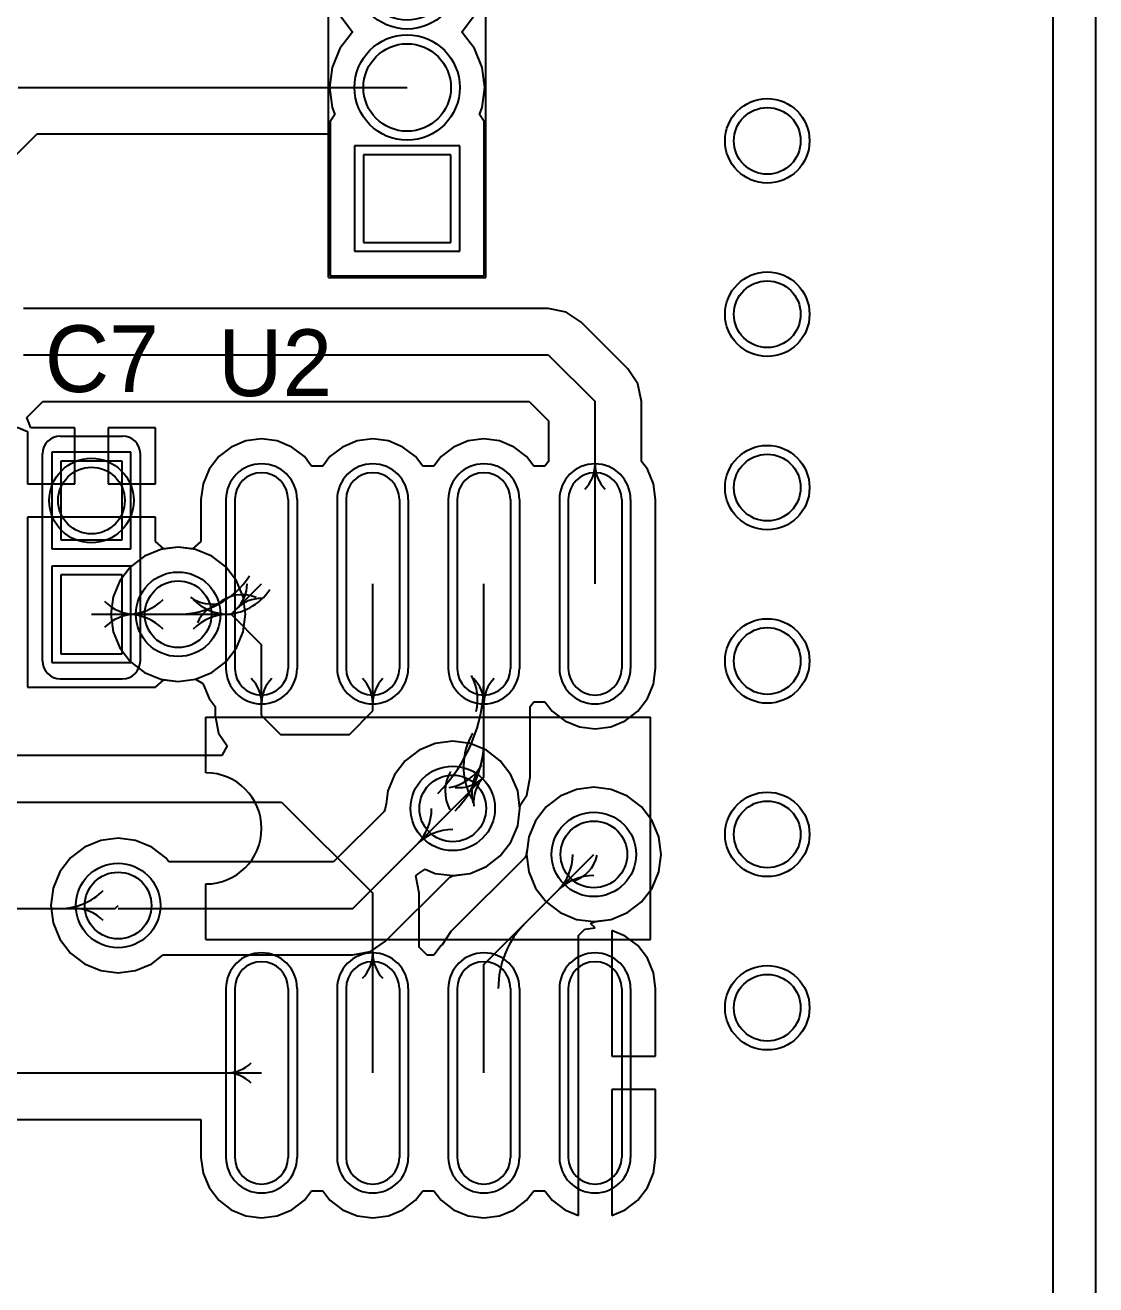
# Model space of a CAD drawing. Extents: x 99 to 149, y 18 to 126.
# Drawn here: x 135.01 to 147.24, y 87.98 to 102.37 of the extents above; entities that cross this region are included whole.
import ezdxf

# ---------------------------------------------------------------- set-up
doc = ezdxf.new("R2010")
doc.units = 0
doc.layers.get('0').update_dxf_attribs({"linetype": 'CONTINUOUS'})
for name, color, linetype in [('BOTTOMLAYER', 5, 'CONTINUOUS'), ('KEEPOUTLAYER', 6, 'CONTINUOUS'), ('TOPLAYER', 1, 'CONTINUOUS'), ('TOPOVERLAY', 2, 'CONTINUOUS'), ('TOPSOLDER', 216, 'CONTINUOUS')]:
    doc.layers.add(name, color=color, linetype=linetype)

# ---------------------------------------------------------------- blocks, each defined once
blk = doc.blocks.new('SO_8_14')
at = {"layer": 'TOPLAYER'}
for p, q in [((0.9652, 0.3048), (-0.9652, 0.3048)), ((6.5532, 0.3048), (4.6228, 0.3048)), ((0.9652, -0.3048), (-0.9652, -0.3048)), ((6.5532, -0.3048), (4.6228, -0.3048)), ((0.9652, -0.965203), (-0.9652, -0.965203)), ((6.5532, -0.965203), (4.6228, -0.965203)), ((0.9652, -1.574803), (-0.9652, -1.574803)), ((6.5532, -1.574803), (4.6228, -1.574803)), ((0.9652, -2.235203), (-0.9652, -2.235203)), ((6.5532, -2.235203), (4.6228, -2.235203)), ((0.9652, -2.844803), (-0.9652, -2.844803)), ((6.5532, -2.844803), (4.6228, -2.844803)), ((0.9652, -3.505205), (-0.9652, -3.505205)), ((6.5532, -3.505205), (4.6228, -3.505205)), ((0.9652, -4.114805), (-0.9652, -4.114805)), ((6.5532, -4.114805), (4.6228, -4.114805))]:
    blk.add_line(p, q, dxfattribs=at)
for centre, start, end in [((-0.9652, 0), 90, -90), ((0.9652, 0), -90, 90), ((4.6228, 0), 90, -90), ((6.5532, 0), -90, 90), ((-0.9652, -1.270003), 90, -90), ((0.9652, -1.270003), -90, 90), ((4.6228, -1.270003), 90, -90), ((6.5532, -1.270003), -90, 90), ((-0.9652, -2.540003), 90, -90), ((0.9652, -2.540003), -90, 90), ((4.6228, -2.540003), 90, -90), ((6.5532, -2.540003), -90, 90), ((-0.9652, -3.810005), 90, -90), ((0.9652, -3.810005), -90, 90), ((4.6228, -3.810005), 90, -90), ((6.5532, -3.810005), -90, 90)]:
    blk.add_arc(centre, 0.3048, start, end, dxfattribs=at)
at = {"layer": 'TOPOVERLAY'}
for p, q in [((1.524, 0.634997), (2.159, 0.634997)), ((1.524, 0.634997), (1.524, -4.445003)), ((3.429, 0.634997), (4.064, 0.634997)), ((4.064, 0.634997), (4.064, -4.445003)), ((1.524, -4.445003), (4.064, -4.445003))]:
    blk.add_line(p, q, dxfattribs=at)
blk.add_arc((2.794, 0.634997), 0.635, 180, 0, dxfattribs=at)
at = {"layer": 'TOPSOLDER'}
for p, q in [((0.9652, 0.4064), (-0.9652, 0.4064)), ((6.5532, 0.4064), (4.6228, 0.4064)), ((0.9652, -0.4064), (-0.9652, -0.4064)), ((6.5532, -0.4064), (4.6228, -0.4064)), ((0.9652, -0.863603), (-0.9652, -0.863603)), ((6.5532, -0.863603), (4.6228, -0.863603)), ((0.9652, -1.676403), (-0.9652, -1.676403)), ((6.5532, -1.676403), (4.6228, -1.676403)), ((0.9652, -2.133603), (-0.9652, -2.133603)), ((6.5532, -2.133603), (4.6228, -2.133603)), ((0.9652, -2.946403), (-0.9652, -2.946403)), ((6.5532, -2.946403), (4.6228, -2.946403)), ((0.9652, -3.403605), (-0.9652, -3.403605)), ((6.5532, -3.403605), (4.6228, -3.403605)), ((0.9652, -4.216405), (-0.9652, -4.216405)), ((6.5532, -4.216405), (4.6228, -4.216405))]:
    blk.add_line(p, q, dxfattribs=at)
for centre, start, end in [((-0.9652, 0), 90, -90), ((0.9652, 0), -90, 90), ((4.6228, 0), 90, -90), ((6.5532, 0), -90, 90), ((-0.9652, -1.270003), 90, -90), ((0.9652, -1.270003), -90, 90), ((4.6228, -1.270003), 90, -90), ((6.5532, -1.270003), -90, 90), ((-0.9652, -2.540003), 90, -90), ((0.9652, -2.540003), -90, 90), ((4.6228, -2.540003), 90, -90), ((6.5532, -2.540003), -90, 90), ((-0.9652, -3.810005), 90, -90), ((0.9652, -3.810005), -90, 90), ((4.6228, -3.810005), 90, -90), ((6.5532, -3.810005), -90, 90)]:
    blk.add_arc(centre, 0.4064, start, end, dxfattribs=at)
blk = doc.blocks.new('C0402_36')
at = {"layer": 'TOPLAYER'}
for p, q in [((-0.850001, 0.349999), (-1.749999, 0.349999)), ((-1.749999, 0.349999), (-1.749999, -0.349999)), ((-0.850001, -0.349999), (-0.850001, 0.349999)), ((0.449999, 0.349999), (-0.449999, 0.349999)), ((-0.449999, 0.349999), (-0.449999, -0.349999)), ((0.449999, -0.349999), (0.449999, 0.349999)), ((-1.749999, -0.349999), (-0.850001, -0.349999)), ((-0.449999, -0.349999), (0.449999, -0.349999))]:
    blk.add_line(p, q, dxfattribs=at)
at = {"layer": 'TOPOVERLAY'}
for p, q in [((0.5334, 0.5588), (-1.8334, 0.5588)), ((-2.0366, -0.3556), (-2.0366, 0.3556)), ((0.7366, -0.3556), (0.7366, 0.3556)), ((0.5334, -0.5588), (-1.8334, -0.5588))]:
    blk.add_line(p, q, dxfattribs=at)
for centre, start, end in [((-1.8334, 0.3556), -270, -180), ((0.5334, 0.3556), 0, 90), ((-1.8334, -0.3556), -180, -90), ((0.5334, -0.3556), -90, 0)]:
    blk.add_arc(centre, 0.2032, start, end, dxfattribs=at)
at = {"layer": 'TOPSOLDER'}
for p, q in [((-0.748401, 0.451599), (-1.851599, 0.451599)), ((-1.851599, 0.451599), (-1.851599, -0.451599)), ((-0.748401, -0.451599), (-0.748401, 0.451599)), ((0.551599, 0.451599), (-0.551599, 0.451599)), ((-0.551599, 0.451599), (-0.551599, -0.451599)), ((0.551599, -0.451599), (0.551599, 0.451599)), ((-1.851599, -0.451599), (-0.748401, -0.451599)), ((-0.551599, -0.451599), (0.551599, -0.451599))]:
    blk.add_line(p, q, dxfattribs=at)
blk = doc.blocks.new('SIP4_1_27_48')
at = {"layer": 'BOTTOMLAYER'}
for p, q in [((0.499999, 0.499999), (-0.499999, 0.499999)), ((-0.499999, 0.499999), (-0.499999, -0.499999)), ((0.499999, -0.499999), (0.499999, 0.499999)), ((-0.499999, -0.499999), (0.499999, -0.499999))]:
    blk.add_line(p, q, dxfattribs=at)
for centre in [(0, 3.81), (0, 2.54), (0, 1.269997)]:
    blk.add_circle(centre, 0.5, dxfattribs=at)
at = {"layer": 'TOPLAYER'}
for p, q in [((0.499999, 0.499999), (-0.499999, 0.499999)), ((-0.499999, 0.499999), (-0.499999, -0.499999)), ((0.499999, -0.499999), (0.499999, 0.499999)), ((-0.499999, -0.499999), (0.499999, -0.499999))]:
    blk.add_line(p, q, dxfattribs=at)
for centre in [(0, 3.81), (0, 2.54), (0, 1.269997)]:
    blk.add_circle(centre, 0.5, dxfattribs=at)
at = {"layer": 'TOPOVERLAY'}
for p, q in [((-0.900001, -0.900001), (-0.900001, 4.710001)), ((-0.900001, 4.710001), (0.900001, 4.710001)), ((0.900001, -0.900001), (0.900001, 4.710001)), ((-0.900001, -0.900001), (0.900001, -0.900001))]:
    blk.add_line(p, q, dxfattribs=at)
at = {"layer": 'TOPSOLDER'}
for p, q in [((0.601599, 0.601599), (-0.601599, 0.601599)), ((-0.601599, 0.601599), (-0.601599, -0.601599)), ((0.601599, -0.601599), (0.601599, 0.601599)), ((-0.601599, -0.601599), (0.601599, -0.601599))]:
    blk.add_line(p, q, dxfattribs=at)
for centre in [(0, 3.81), (0, 2.54), (0, 1.269997)]:
    blk.add_circle(centre, 0.6016, dxfattribs=at)

msp = doc.modelspace()

# ---------------------------------------------------------------- linework, layer by layer
at = {"layer": 'BOTTOMLAYER'}
for p, q in [((146.745747, 108.077), (146.745747, 58.301001)), ((138.600249, 102.484499), (138.741465, 102.300468)), ((139.998135, 102.300468), (140.139351, 102.484499)), ((138.741465, 102.287131), (138.600249, 102.1031)), ((138.741465, 102.300468), (138.741465, 102.287131)), ((139.998135, 102.287131), (139.998135, 102.300468)), ((140.139351, 102.1031), (139.998135, 102.287131)), ((138.600249, 102.1031), (138.511478, 101.888785)), ((140.228122, 101.888785), (140.139351, 102.1031)), ((138.511478, 101.888785), (138.481199, 101.658798)), ((140.258401, 101.658798), (140.228122, 101.888785)), ((138.481199, 101.658798), (138.511478, 101.428812)), ((140.228122, 101.428812), (140.258401, 101.658798)), ((138.543459, 101.351603), (138.488798, 101.2698)), ((138.511478, 101.428812), (138.543459, 101.351603)), ((140.196141, 101.351603), (140.228122, 101.428812)), ((140.250802, 101.2698), (140.196141, 101.351603)), ((138.488798, 101.2698), (138.488801, 101.2698)), ((138.488801, 101.2698), (138.488801, 99.507802)), ((140.250799, 99.507802), (140.250799, 101.2698)), ((140.250799, 101.2698), (140.250802, 101.2698)), ((138.488801, 99.507802), (140.250799, 99.507802)), ((136.369313, 96.304608), (136.210134, 96.182467)), ((136.554677, 96.38139), (136.369313, 96.304608)), ((136.7536, 96.407577), (136.554677, 96.38139)), ((136.952523, 96.38139), (136.7536, 96.407577)), ((137.137887, 96.304608), (136.952523, 96.38139)), ((137.297066, 96.182467), (137.137887, 96.304608)), ((136.210134, 96.182467), (136.087993, 96.023288)), ((137.419207, 96.023288), (137.297066, 96.182467)), ((136.087993, 96.023288), (136.011211, 95.837924)), ((137.495989, 95.837924), (137.419207, 96.023288)), ((136.011211, 95.837924), (135.985024, 95.639001)), ((137.522176, 95.639001), (137.495989, 95.837924)), ((135.985024, 95.639001), (136.011211, 95.440078)), ((137.495989, 95.440078), (137.522176, 95.639001)), ((136.011211, 95.440078), (136.087993, 95.254714)), ((137.419207, 95.254714), (137.495989, 95.440078)), ((136.087993, 95.254714), (136.210134, 95.095535)), ((137.297066, 95.095535), (137.419207, 95.254714)), ((136.210134, 95.095535), (136.369313, 94.973394)), ((137.137887, 94.973394), (137.297066, 95.095535)), ((136.369313, 94.973394), (136.554677, 94.896612)), ((136.554677, 94.896612), (136.7536, 94.870425)), ((136.7536, 94.870425), (136.952523, 94.896612)), ((136.952523, 94.896612), (137.137887, 94.973394)), ((139.691676, 94.163589), (139.50631, 94.086807)), ((139.890599, 94.189776), (139.691676, 94.163589)), ((140.089522, 94.163589), (139.890599, 94.189776)), ((140.274888, 94.086807), (140.089522, 94.163589)), ((139.50631, 94.086807), (139.347133, 93.964666)), ((140.434065, 93.964666), (140.274888, 94.086807)), ((139.347133, 93.964666), (139.224992, 93.805487)), ((140.556206, 93.805487), (140.434065, 93.964666)), ((139.224992, 93.805487), (139.14821, 93.620123)), ((140.632988, 93.620123), (140.556206, 93.805487)), ((139.14821, 93.620123), (139.129117, 93.475089)), ((140.659175, 93.4212), (140.632988, 93.620123)), ((141.119113, 93.561408), (140.959934, 93.439267)), ((141.304477, 93.63819), (141.119113, 93.561408)), ((141.5034, 93.664377), (141.304477, 93.63819)), ((141.702323, 93.63819), (141.5034, 93.664377)), ((141.887687, 93.561408), (141.702323, 93.63819)), ((142.046866, 93.439267), (141.887687, 93.561408)), ((138.747599, 92.2782), (139.890599, 93.4212)), ((139.119353, 93.419767), (139.105919, 93.387329)), ((139.118398, 93.4212), (139.118396, 93.4212)), ((139.118396, 93.4212), (139.119353, 93.419767)), ((139.129117, 93.475089), (139.118398, 93.4212)), ((140.632988, 93.222277), (140.659175, 93.4212)), ((140.959934, 93.439267), (140.837793, 93.280088)), ((142.169007, 93.280088), (142.046866, 93.439267)), ((139.105919, 93.387329), (138.527691, 92.809101)), ((140.837793, 93.280088), (140.761011, 93.094724)), ((142.245789, 93.094724), (142.169007, 93.280088)), ((140.556206, 93.036913), (140.632988, 93.222277)), ((135.868877, 93.05399), (135.683513, 92.977208)), ((136.0678, 93.080177), (135.868877, 93.05399)), ((136.266723, 93.05399), (136.0678, 93.080177)), ((136.452087, 92.977208), (136.266723, 93.05399)), ((140.434065, 92.877734), (140.556206, 93.036913)), ((140.761011, 93.094724), (140.734824, 92.895801)), ((142.271976, 92.895801), (142.245789, 93.094724)), ((135.524334, 92.855067), (135.402193, 92.695888)), ((135.683513, 92.977208), (135.524334, 92.855067)), ((136.611266, 92.855067), (136.452087, 92.977208)), ((136.646536, 92.809101), (136.611266, 92.855067)), ((140.274888, 92.755593), (140.434065, 92.877734)), ((140.734824, 92.895801), (140.761011, 92.696878)), ((142.245789, 92.696878), (142.271976, 92.895801)), ((135.402193, 92.695888), (135.325411, 92.510524)), ((138.527691, 92.809101), (136.646536, 92.809101)), ((140.089522, 92.678811), (140.274888, 92.755593)), ((140.761011, 92.696878), (140.837793, 92.511514)), ((142.169007, 92.511514), (142.245789, 92.696878)), ((139.123003, 91.902796), (139.856728, 92.63652)), ((139.856728, 92.63652), (139.889166, 92.649954)), ((139.889166, 92.649954), (139.890599, 92.648997)), ((139.890599, 92.648999), (139.944488, 92.659718)), ((139.890599, 92.648997), (139.890599, 92.648999)), ((139.944488, 92.659718), (140.089522, 92.678811)), ((135.325411, 92.510524), (135.299224, 92.311601)), ((140.837793, 92.511514), (140.959934, 92.352335)), ((142.046866, 92.352335), (142.169007, 92.511514)), ((135.299224, 92.311601), (135.325411, 92.112678)), ((136.0678, 92.2782), (138.747599, 92.2782)), ((140.959934, 92.352335), (141.119113, 92.230194)), ((141.887687, 92.230194), (142.046866, 92.352335)), ((141.119113, 92.230194), (141.304477, 92.153412)), ((141.304477, 92.153412), (141.5034, 92.127225)), ((141.5034, 92.127225), (141.702323, 92.153412)), ((141.702323, 92.153412), (141.887687, 92.230194)), ((135.325411, 92.112678), (135.402193, 91.927314)), ((135.402193, 91.927314), (135.524334, 91.768135)), ((138.950766, 91.787711), (139.123003, 91.902796)), ((135.524334, 91.768135), (135.683513, 91.645994)), ((136.452087, 91.645994), (136.584113, 91.747299)), ((136.584113, 91.747299), (138.747586, 91.747299)), ((138.747586, 91.747299), (138.747599, 91.747297)), ((138.747599, 91.747297), (138.950766, 91.787711)), ((135.683513, 91.645994), (135.868877, 91.569212)), ((135.868877, 91.569212), (136.0678, 91.543025)), ((136.0678, 91.543025), (136.266723, 91.569212)), ((136.266723, 91.569212), (136.452087, 91.645994))]:
    msp.add_line(p, q, dxfattribs=at)
for centre in [(143.4846, 101.049201), (143.4846, 99.068001), (143.4846, 97.086801), (135.763, 96.939001), (136.7536, 95.639001), (143.4846, 95.105601), (139.890599, 93.4212), (143.4846, 93.124401), (141.5034, 92.895801), (136.0678, 92.311601), (143.4846, 91.143201)]:
    msp.add_circle(centre, 0.381, dxfattribs=at)
for centre, start, end in [((139.06675, 93.4212), 315, 360), ((139.06675, 93.4212), 315, 360), ((139.890599, 92.597351), 90, 135), ((139.890599, 92.597351), 90, 135)]:
    msp.add_arc(centre, 0.582549, start, end, dxfattribs=at)
at = {"layer": 'KEEPOUTLAYER'}
msp.add_line((147.237801, 58.301001), (147.237801, 108.077), dxfattribs=at)
at = {"layer": 'TOPLAYER'}
for p, q in [((146.745747, 108.077), (146.745747, 58.301001)), ((139.998135, 102.300468), (140.139351, 102.484499)), ((139.998135, 102.287131), (139.998135, 102.300468)), ((140.139351, 102.1031), (139.998135, 102.287131)), ((140.228122, 101.888785), (140.139351, 102.1031)), ((140.258401, 101.658798), (140.228122, 101.888785)), ((134.924797, 101.658798), (139.3698, 101.658798)), ((140.228122, 101.428812), (140.258401, 101.658798)), ((140.196141, 101.351603), (140.228122, 101.428812)), ((140.250802, 101.2698), (140.196141, 101.351603)), ((140.250799, 99.507802), (140.250799, 101.2698)), ((140.250799, 101.2698), (140.250802, 101.2698)), ((131.345442, 97.328634), (135.144703, 101.127898)), ((135.144703, 101.127898), (138.488801, 101.127898)), ((138.488801, 101.127898), (138.488801, 99.507802)), ((138.488801, 99.507802), (140.250799, 99.507802)), ((140.982786, 99.133701), (134.988412, 99.133701)), ((140.982799, 99.133703), (140.982786, 99.133701)), ((141.185966, 99.093289), (140.982799, 99.133703)), ((141.358203, 98.978204), (141.185966, 99.093289)), ((141.891611, 98.444797), (141.358203, 98.978204)), ((134.988399, 98.6028), (140.982799, 98.6028)), ((140.982799, 98.6028), (141.516207, 98.069392)), ((142.006696, 98.272559), (141.891611, 98.444797)), ((142.047107, 98.069392), (142.006696, 98.272559)), ((135.023741, 97.887333), (135.208307, 98.071899)), ((135.208307, 98.071899), (140.762891, 98.071899)), ((140.762891, 98.071899), (140.985306, 97.849484)), ((141.516207, 95.9866), (141.516207, 98.069392)), ((142.047107, 97.386463), (142.047107, 98.069392)), ((135.072344, 97.77), (135.023741, 97.887333)), ((134.914668, 97.77826), (135.032001, 97.729657)), ((135.5725, 97.77), (135.072344, 97.77)), ((135.5725, 97.129501), (135.5725, 97.77)), ((136.493999, 97.77), (135.9535, 97.77)), ((135.9535, 97.77), (135.9535, 97.129501)), ((136.493999, 97.129501), (136.493999, 97.77)), ((140.985306, 97.849484), (140.985306, 97.38647)), ((135.032001, 97.729657), (135.032001, 97.129501)), ((137.52717, 97.61995), (137.36034, 97.550846)), ((137.706199, 97.643518), (137.52717, 97.61995)), ((137.885228, 97.61995), (137.706199, 97.643518)), ((138.052058, 97.550846), (137.885228, 97.61995)), ((138.797172, 97.61995), (138.630342, 97.550846)), ((138.976202, 97.643518), (138.797172, 97.61995)), ((139.155231, 97.61995), (138.976202, 97.643518)), ((139.322061, 97.550846), (139.155231, 97.61995)), ((140.067172, 97.61995), (139.900342, 97.550846)), ((140.246202, 97.643518), (140.067172, 97.61995)), ((140.425231, 97.61995), (140.246202, 97.643518)), ((140.592061, 97.550846), (140.425231, 97.61995)), ((137.36034, 97.550846), (137.217081, 97.440918)), ((138.195317, 97.440918), (138.052058, 97.550846)), ((138.630342, 97.550846), (138.487084, 97.440918)), ((139.465319, 97.440918), (139.322061, 97.550846)), ((139.900342, 97.550846), (139.757084, 97.440918)), ((140.735319, 97.440918), (140.592061, 97.550846)), ((137.217081, 97.440918), (137.107153, 97.297659)), ((138.277699, 97.333557), (138.195317, 97.440918)), ((138.404702, 97.333557), (138.277699, 97.333557)), ((138.487084, 97.440918), (138.404702, 97.333557)), ((139.547702, 97.333559), (139.465319, 97.440918)), ((139.674702, 97.333559), (139.547702, 97.333559)), ((139.757084, 97.440918), (139.674702, 97.333559)), ((140.817702, 97.333557), (140.735319, 97.440918)), ((140.944704, 97.333557), (140.817702, 97.333557)), ((140.985306, 97.38647), (140.944704, 97.333557)), ((142.11525, 97.297659), (142.047107, 97.386463)), ((137.107153, 97.297659), (137.03805, 97.130829)), ((142.184354, 97.130829), (142.11525, 97.297659)), ((135.032001, 97.129501), (135.5725, 97.129501)), ((135.9535, 97.129501), (136.493999, 97.129501)), ((137.03805, 97.130829), (137.014481, 96.9518)), ((142.207922, 96.9518), (142.184354, 97.130829)), ((137.014481, 96.9518), (137.014481, 96.469543)), ((142.207922, 95.0214), (142.207922, 96.9518)), ((136.493999, 96.748501), (135.032001, 96.748501)), ((135.032001, 96.748501), (135.032001, 96.108002)), ((136.493999, 96.469711), (136.493999, 96.748501)), ((136.589483, 96.385972), (136.493999, 96.469711)), ((137.014481, 96.469543), (136.918997, 96.385804)), ((136.7536, 96.407577), (136.589483, 96.385972)), ((136.918997, 96.385804), (136.7536, 96.407577)), ((135.032001, 96.108002), (135.032001, 94.808002)), ((137.3586, 95.639001), (137.706199, 95.9866)), ((138.976202, 94.534203), (138.976202, 95.9866)), ((140.246202, 93.776803), (140.246202, 95.986597)), ((135.763, 95.639001), (136.7536, 95.639001)), ((136.7536, 95.639001), (137.3586, 95.639001)), ((137.3586, 95.639001), (137.706199, 95.291402)), ((137.706199, 94.483202), (137.706199, 95.291402)), ((142.184354, 94.842371), (142.207922, 95.0214)), ((136.493999, 94.807999), (136.589483, 94.89203)), ((136.589483, 94.89203), (136.7536, 94.870425)), ((136.7536, 94.870425), (136.95252, 94.896612)), ((136.95252, 94.896612), (137.037356, 94.847631)), ((135.032001, 94.808002), (136.493999, 94.808002)), ((136.493999, 94.808002), (136.493999, 94.807999)), ((137.037356, 94.847631), (137.03805, 94.842371)), ((137.03805, 94.842371), (137.107153, 94.675541)), ((142.11525, 94.675541), (142.184354, 94.842371)), ((137.107153, 94.675541), (137.175298, 94.586735)), ((137.175298, 94.586735), (137.175298, 94.483215)), ((140.777102, 94.586735), (140.817702, 94.639643)), ((140.777102, 93.776803), (140.777102, 94.586735)), ((140.817702, 94.639643), (140.944704, 94.639643)), ((140.944704, 94.639643), (141.027086, 94.532282)), ((142.005322, 94.532282), (142.11525, 94.675541)), ((137.175298, 94.483215), (137.175296, 94.483202)), ((137.175296, 94.483202), (137.21571, 94.280035)), ((137.706199, 94.483202), (137.922, 94.267401)), ((138.7094, 94.267401), (138.976202, 94.534203)), ((141.027086, 94.532282), (141.170345, 94.422354)), ((141.170345, 94.422354), (141.337175, 94.35325)), ((141.695234, 94.35325), (141.862063, 94.422354)), ((141.862063, 94.422354), (142.005322, 94.532282)), ((137.21571, 94.280035), (137.311874, 94.136116)), ((141.337175, 94.35325), (141.516204, 94.329682)), ((141.516204, 94.329682), (141.695234, 94.35325)), ((137.311874, 94.136116), (137.252006, 94.02411)), ((137.922, 94.267401), (138.7094, 94.267401)), ((137.252006, 94.02411), (133.007451, 94.02411)), ((139.890599, 93.4212), (140.246202, 93.776803)), ((140.736691, 93.573636), (140.777102, 93.776803)), ((140.65931, 93.457827), (140.736691, 93.573636)), ((141.119113, 93.561408), (140.959934, 93.439267)), ((141.304477, 93.63819), (141.119113, 93.561408)), ((141.5034, 93.664377), (141.304477, 93.63819)), ((141.702323, 93.63819), (141.5034, 93.664377)), ((141.887687, 93.561408), (141.702323, 93.63819)), ((142.046866, 93.439267), (141.887687, 93.561408)), ((128.675387, 93.493209), (137.934192, 93.493209)), ((137.934192, 93.493209), (138.976202, 92.451199)), ((140.632988, 93.222277), (140.659175, 93.4212)), ((140.657958, 93.430448), (140.661357, 93.44754)), ((140.659175, 93.4212), (140.657958, 93.430448)), ((140.661357, 93.44754), (140.65931, 93.457827)), ((140.959934, 93.439267), (140.837793, 93.280088)), ((142.169007, 93.280088), (142.046866, 93.439267)), ((140.837793, 93.280088), (140.761011, 93.094724)), ((142.245789, 93.094724), (142.169007, 93.280088)), ((140.556206, 93.036913), (140.632988, 93.222277)), ((140.434065, 92.877734), (140.556206, 93.036913)), ((140.761011, 93.094724), (140.741918, 92.94969)), ((142.271976, 92.895801), (142.245789, 93.094724)), ((140.71872, 92.86193), (139.870797, 92.014007)), ((140.246202, 91.638603), (141.5034, 92.895801)), ((140.274888, 92.755593), (140.434065, 92.877734)), ((140.732154, 92.894368), (140.71872, 92.86193)), ((140.731199, 92.895801), (140.731197, 92.895801)), ((140.731197, 92.895801), (140.732154, 92.894368)), ((140.741918, 92.94969), (140.731199, 92.895801)), ((142.245789, 92.696878), (142.271976, 92.895801)), ((139.496574, 92.674331), (139.575375, 92.726985)), ((139.575375, 92.726985), (139.691676, 92.678811)), ((140.089522, 92.678811), (140.274888, 92.755593)), ((142.169007, 92.511514), (142.245789, 92.696878)), ((139.467471, 92.650447), (139.496574, 92.674331)), ((139.507105, 92.451199), (139.467471, 92.650447)), ((139.691676, 92.678811), (139.890599, 92.652624)), ((139.890599, 92.652624), (140.089522, 92.678811)), ((138.976202, 90.3986), (138.976202, 92.451199)), ((139.507102, 92.451187), (139.507105, 92.451199)), ((139.507102, 91.835361), (139.507102, 92.451187)), ((142.046866, 92.352335), (142.169007, 92.511514)), ((130.843401, 92.2782), (136.034399, 92.2782)), ((136.034399, 92.2782), (136.0678, 92.311601)), ((141.887687, 92.230194), (142.046866, 92.352335)), ((141.465922, 92.107509), (141.506031, 92.124124)), ((141.506031, 92.124124), (141.557289, 92.134319)), ((141.557289, 92.134319), (141.702323, 92.153412)), ((141.702323, 92.153412), (141.887687, 92.230194)), ((139.870797, 92.014007), (139.769555, 91.862488)), ((141.325704, 91.967223), (141.398561, 92.04008)), ((141.398561, 92.04008), (141.516161, 92.055564)), ((141.46592, 92.107504), (141.465922, 92.107509)), ((141.516161, 92.055564), (141.46592, 92.107504)), ((141.862063, 91.962846), (141.706704, 92.027197)), ((141.706704, 92.027197), (141.706704, 90.5891)), ((139.596906, 91.745557), (139.507102, 91.835361)), ((139.757084, 91.852918), (139.674702, 91.745559)), ((139.769555, 91.862488), (139.757084, 91.852918)), ((141.325704, 90.398346), (141.325704, 91.967223)), ((142.005322, 91.852918), (141.862063, 91.962846)), ((142.11525, 91.709659), (142.005322, 91.852918)), ((139.674702, 91.745559), (139.596906, 91.745557)), ((142.184354, 91.542829), (142.11525, 91.709659)), ((140.246202, 90.3986), (140.246202, 91.638603)), ((142.207922, 91.3638), (142.184354, 91.542829)), ((142.207922, 90.5891), (142.207922, 91.3638)), ((141.706704, 90.5891), (142.207922, 90.5891)), ((131.580001, 90.3986), (137.706199, 90.3986)), ((141.325704, 88.770003), (141.325704, 90.398346)), ((142.207922, 90.2081), (141.706704, 90.2081)), ((141.706704, 90.2081), (141.706704, 88.770003)), ((142.207922, 89.4334), (142.207922, 90.2081)), ((132.668866, 89.867699), (137.014481, 89.867699)), ((137.014481, 89.867699), (137.014481, 89.4334)), ((137.014481, 89.4334), (137.03805, 89.254371)), ((142.184354, 89.254371), (142.207922, 89.4334)), ((137.03805, 89.254371), (137.107153, 89.087541)), ((142.11525, 89.087541), (142.184354, 89.254371)), ((137.107153, 89.087541), (137.217081, 88.944282)), ((138.195317, 88.944282), (138.277699, 89.051643)), ((138.277699, 89.051643), (138.404702, 89.051643)), ((138.404702, 89.051643), (138.487084, 88.944282)), ((139.465319, 88.944282), (139.547702, 89.051641)), ((139.547702, 89.051641), (139.674702, 89.051641)), ((139.674702, 89.051641), (139.757084, 88.944282)), ((140.735319, 88.944282), (140.817702, 89.051643)), ((140.817702, 89.051643), (140.944704, 89.051643)), ((140.944704, 89.051643), (141.027086, 88.944282)), ((142.005322, 88.944282), (142.11525, 89.087541)), ((137.217081, 88.944282), (137.36034, 88.834354)), ((137.36034, 88.834354), (137.52717, 88.76525)), ((137.885228, 88.76525), (138.052058, 88.834354)), ((138.052058, 88.834354), (138.195317, 88.944282)), ((138.487084, 88.944282), (138.630342, 88.834354)), ((138.630342, 88.834354), (138.797172, 88.76525)), ((139.155231, 88.76525), (139.322061, 88.834354)), ((139.322061, 88.834354), (139.465319, 88.944282)), ((139.757084, 88.944282), (139.900342, 88.834354)), ((139.900342, 88.834354), (140.067172, 88.76525)), ((140.425231, 88.76525), (140.592061, 88.834354)), ((140.592061, 88.834354), (140.735319, 88.944282)), ((141.027086, 88.944282), (141.170345, 88.834354)), ((141.170345, 88.834354), (141.325704, 88.770003)), ((141.706704, 88.770003), (141.862063, 88.834354)), ((141.862063, 88.834354), (142.005322, 88.944282)), ((137.52717, 88.76525), (137.706199, 88.741682)), ((137.706199, 88.741682), (137.885228, 88.76525)), ((138.797172, 88.76525), (138.976202, 88.741682)), ((138.976202, 88.741682), (139.155231, 88.76525)), ((140.067172, 88.76525), (140.246202, 88.741682)), ((140.246202, 88.741682), (140.425231, 88.76525))]:
    msp.add_line(p, q, dxfattribs=at)
for centre in [(143.4846, 101.049201), (143.4846, 99.068001), (143.4846, 97.086801), (135.763, 96.939001), (136.7536, 95.639001), (143.4846, 95.105601), (139.890599, 93.4212), (143.4846, 93.124401), (141.5034, 92.895801), (136.0678, 92.311601), (143.4846, 91.143201)]:
    msp.add_circle(centre, 0.381, dxfattribs=at)
for centre, radius, start, end in [((141.117612, 97.350392), 0.398595, 315, 360), ((141.117612, 97.350392), 0.398595, 315, 360), ((141.914783, 97.350379), 0.398577, 180, 225), ((141.914783, 97.350379), 0.398577, 180, 225), ((136.753636, 96.615153), 0.976152, 270, 326.581), ((136.753636, 96.615153), 0.976152, 270, 326.581), ((137.488856, 95.434673), 0.428079, 68.506039, 131.581039), ((137.272746, 96.272617), 0.633616, 270, 326.581), ((137.272746, 96.272617), 0.633616, 270, 326.581), ((137.142512, 95.9866), 0.398587, 315, 360), ((137.142512, 95.9866), 0.398587, 315, 360), ((136.270708, 96.146709), 0.507708, 225, 270), ((136.270708, 96.146709), 0.507708, 225, 270), ((136.171051, 96.22155), 0.582549, 270, 315), ((136.171051, 96.22155), 0.582549, 270, 315), ((137.135984, 96.164265), 0.408407, 233.945987, 284.999987), ((137.135984, 96.164265), 0.408407, 233.945987, 284.999987), ((137.135984, 96.164265), 0.408407, 233.945987, 284.999987), ((137.336149, 96.22155), 0.582549, 225, 270), ((137.336149, 96.22155), 0.582549, 225, 270), ((137.347409, 95.37524), 0.408452, 104.999987, 156.049987), ((137.347409, 95.37524), 0.408452, 104.999987, 156.049987), ((137.347409, 95.37524), 0.408452, 104.999987, 156.049987), ((137.706199, 95.422913), 0.398587, 90, 135), ((137.706199, 95.422913), 0.398587, 90, 135), ((136.270708, 95.131293), 0.507708, 90, 135), ((136.270708, 95.131293), 0.507708, 90, 135), ((136.171051, 95.056452), 0.582549, 45, 90), ((136.171051, 95.056452), 0.582549, 45, 90), ((137.336149, 95.056452), 0.582549, 90, 135), ((137.336149, 95.056452), 0.582549, 90, 135), ((137.307612, 94.622813), 0.398587, 0, 45), ((137.307612, 94.622813), 0.398587, 0, 45), ((138.104786, 94.622813), 0.398587, 135, 180), ((138.104786, 94.622813), 0.398587, 135, 180), ((138.577615, 94.622813), 0.398587, 0, 45), ((138.577615, 94.622813), 0.398587, 0, 45), ((139.374789, 94.622813), 0.398587, 135, 180), ((139.374789, 94.622813), 0.398587, 135, 180), ((138.449548, 94.862251), 1.796654, 315, 360), ((138.449548, 94.862251), 1.796654, 315, 360), ((139.636241, 94.669239), 0.539222, 345.000019, 30.000019), ((139.847615, 94.622813), 0.398587, 0, 45), ((139.847615, 94.622813), 0.398587, 0, 45), ((140.644789, 94.622813), 0.398587, 135, 180), ((140.644789, 94.622813), 0.398587, 135, 180), ((140.785878, 93.894887), 0.771568, 150.000042, 207.883042), ((139.12408, 94.187719), 1.122121, 315, 360), ((139.12408, 94.187719), 1.122121, 315, 360), ((139.761064, 94.179807), 0.528287, 279.690072, 330.000072), ((140.258574, 93.615894), 0.454406, 150.000042, 207.883042), ((139.96097, 94.062004), 0.403357, 263.733, 315), ((139.96097, 94.062004), 0.403357, 263.733, 315), ((140.565005, 93.601908), 0.456895, 150.000072, 195.000072), ((140.531403, 93.491571), 0.403357, 135, 186.267), ((140.531403, 93.491571), 0.403357, 135, 186.267), ((140.679551, 92.895801), 0.582549, 315, 360), ((140.679551, 92.895801), 0.582549, 315, 360), ((141.157775, 92.966578), 0.390898, 284.999966, 348.426966), ((141.5034, 92.071952), 0.582549, 90, 135), ((141.5034, 92.071952), 0.582549, 90, 135), ((135.404614, 92.974787), 0.696587, 270, 315), ((135.404614, 92.974787), 0.696587, 270, 315), ((135.565888, 91.809689), 0.468511, 45, 90), ((135.565888, 91.809689), 0.468511, 45, 90), ((141.473321, 91.3638), 1.06202, 135, 180), ((141.473321, 91.3638), 1.06202, 135, 180), ((138.577615, 91.762387), 0.398587, 315, 360), ((138.577615, 91.762387), 0.398587, 315, 360), ((139.374789, 91.762387), 0.398587, 180, 225), ((139.374789, 91.762387), 0.398587, 180, 225), ((137.307612, 90.797187), 0.398587, 270, 315), ((137.307612, 90.797187), 0.398587, 270, 315), ((137.307612, 90.000013), 0.398587, 45, 90), ((137.307612, 90.000013), 0.398587, 45, 90)]:
    msp.add_arc(centre, radius, start, end, dxfattribs=at)
at = {"layer": 'TOPSOLDER'}
for centre in [(143.4846, 101.049201), (143.4846, 99.068001), (143.4846, 97.086801), (135.763, 96.939001), (136.7536, 95.639001), (143.4846, 95.105601), (139.890599, 93.4212), (143.4846, 93.124401), (141.5034, 92.895801), (136.0678, 92.311601), (143.4846, 91.143201)]:
    msp.add_circle(centre, 0.4826, dxfattribs=at)

# ---------------------------------------------------------------- block references
for name, p, rotation in [('SIP4_1_27_48', (139.3698, 100.388801), 360), ('C0402_36', (135.763, 95.639001), 270), ('SO_8_14', (137.706199, 90.3986), 90)]:
    msp.add_blockref(name, p, dxfattribs=dict(rotation=rotation))

# ---------------------------------------------------------------- texts
at = {"layer": 'TOPOVERLAY'}
msp.add_text('C7', height=0.762, rotation=360, dxfattribs=at).set_placement((135.2296, 98.179001))
msp.add_text('U2', height=0.762, dxfattribs=at).set_placement((137.210899, 98.1329))

doc.saveas('drawing.dxf')
